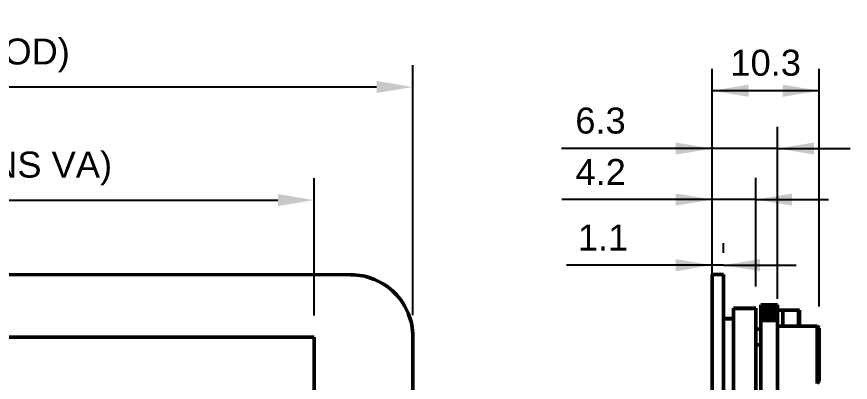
# Model space of a CAD drawing. Header units: millimetres. Extents: x 37 to 347, y 164 to 266.
# Drawn here: x 116.9 to 197.2, y 230.5 to 265.7 of the extents above; entities that cross this region are included whole.
import ezdxf

# ---------------------------------------------------------------- set-up
doc = ezdxf.new("R2010")
doc.units = ezdxf.units.MM
doc.header["$LTSCALE"] = 0.75
doc.layers.add('Visible', color=7, linetype='Continuous', lineweight=50)
doc.layers.add('尺寸标注', color=3, linetype='Continuous', lineweight=25)
doc.styles.get("Standard").update_dxf_attribs({"font": 'arial.ttf'})
doc.dimstyles.new('Dim-ISO-25', dxfattribs={"dimtxt": 3.5, "dimasz": 3.5, "dimexe": 2.1, "dimexo": 2.1, "dimgap": 1.4, "dimtad": 1, "dimzin": 12, "dimdsep": 46, "dimtxsty": 'Standard', "dimcen": 0, "dimazin": 3, "dimtp": 0.1, "dimtm": 0.1, "dimtfac": 0.714286, "dimtmove": 0, "dimatfit": 3, "dimfxl": 1, "dimtzin": 12, "dimarcsym": 0})

# ---------------------------------------------------------------- blocks, each defined once
blk = doc.blocks.new('*D7')
at = {"layer": 'Defpoints', "color": 0, "transparency": 16777216}
for p in [(155.049, 258.893), (62.609, 234.837), (155.049, 234.825)]:
    blk.add_point(p, dxfattribs=at)
at = {"layer": '尺寸标注', "color": 0, "lineweight": -2, "transparency": 16777216}
for p, q in [((62.609, 236.937), (62.609, 260.993)), ((155.049, 236.925), (155.049, 260.993)), ((66.109, 258.893), (151.549, 258.893))]:
    blk.add_line(p, q, dxfattribs=at)
at = {"layer": '尺寸标注', "color": 0, "transparency": 16777216}
for points in [[(66.109, 259.476), (66.109, 258.309), (62.609, 258.893)], [(151.549, 259.476), (151.549, 258.309), (155.049, 258.893)]]:
    blk.add_solid(points, dxfattribs=at)
at = {"layer": '尺寸标注', "color": 0, "transparency": 16777216, "insert": (108.829, 261.932), "char_height": 2.5, "attachment_point": 5, "bg_fill": 2}
blk.add_mtext('92.44(LENS OD)', dxfattribs=at)
blk = doc.blocks.new('*D9')
at = {"layer": 'Defpoints', "color": 0, "transparency": 16777216}
for p in [(145.549, 248.008), (72.109, 234.816), (145.549, 234.806)]:
    blk.add_point(p, dxfattribs=at)
at = {"layer": '尺寸标注', "color": 0, "lineweight": -2, "transparency": 16777216}
for p, q in [((72.109, 236.916), (72.109, 250.108)), ((145.549, 236.906), (145.549, 250.108)), ((75.609, 248.008), (142.049, 248.008))]:
    blk.add_line(p, q, dxfattribs=at)
at = {"layer": '尺寸标注', "color": 0, "transparency": 16777216}
for points in [[(75.609, 248.591), (75.609, 247.424), (72.109, 248.008)], [(142.049, 248.591), (142.049, 247.424), (145.549, 248.008)]]:
    blk.add_solid(points, dxfattribs=at)
at = {"layer": '尺寸标注', "color": 0, "transparency": 16777216, "insert": (108.829, 251.047), "char_height": 2.5, "attachment_point": 5, "bg_fill": 2}
blk.add_mtext('73.44%%P0.15(LENS VA)', dxfattribs=at)
blk = doc.blocks.new('*D75')
at = {"color": 0, "linetype": 'ByBlock', "lineweight": -2}
for p, q in [((183.856, 242.937), (183.856, 243.847)), ((184.956, 242.937), (184.956, 243.847)), ((183.856, 241.747), (169.843, 241.747)), ((184.956, 241.747), (183.856, 241.747)), ((184.956, 241.747), (191.956, 241.747))]:
    blk.add_line(p, q, dxfattribs=at)
at = {"color": 0, "linetype": 'ByBlock'}
for points in [[(183.856, 241.747), (180.356, 242.33), (180.356, 241.163)], [(184.956, 241.747), (188.456, 242.33), (188.456, 241.163)]]:
    blk.add_solid(points, dxfattribs=at)
at = {"layer": 'Defpoints', "color": 0, "linetype": 'ByBlock'}
for p in [(183.856, 240.837), (184.956, 240.837)]:
    blk.add_point(p, dxfattribs=at)
at = {"color": 0, "linetype": 'ByBlock', "lineweight": -2, "insert": (173.35, 244.402), "char_height": 2.5, "attachment_point": 5}
blk.add_mtext('\\A0;1.1', dxfattribs=at)
blk = doc.blocks.new('*D76')
at = {"color": 0, "linetype": 'ByBlock', "lineweight": -2}
for p, q in [((183.856, 239.686), (183.856, 250.157)), ((188.056, 239.698), (188.056, 250.157)), ((183.856, 248.057), (169.386, 248.057)), ((188.056, 248.057), (183.856, 248.057)), ((188.056, 248.057), (195.056, 248.057))]:
    blk.add_line(p, q, dxfattribs=at)
at = {"color": 0, "linetype": 'ByBlock'}
for points in [[(183.856, 248.057), (180.356, 248.64), (180.356, 247.474)], [(188.056, 248.057), (191.556, 248.64), (191.556, 247.474)]]:
    blk.add_solid(points, dxfattribs=at)
at = {"layer": 'Defpoints', "color": 0, "linetype": 'ByBlock'}
for p in [(183.856, 237.586), (188.056, 237.598)]:
    blk.add_point(p, dxfattribs=at)
at = {"color": 0, "linetype": 'ByBlock', "lineweight": -2, "insert": (173.121, 250.712), "char_height": 2.5, "attachment_point": 5}
blk.add_mtext('\\A0;4.2', dxfattribs=at)
blk = doc.blocks.new('*D77')
at = {"color": 0, "linetype": 'ByBlock', "lineweight": -2}
for p, q in [((183.856, 238.516), (183.856, 255.066)), ((190.157, 238.516), (190.157, 255.066)), ((183.856, 252.966), (169.36, 252.966)), ((190.157, 252.966), (183.856, 252.966)), ((190.157, 252.966), (197.157, 252.966))]:
    blk.add_line(p, q, dxfattribs=at)
at = {"color": 0, "linetype": 'ByBlock'}
for points in [[(183.856, 252.966), (180.356, 253.549), (180.356, 252.382)], [(190.157, 252.966), (193.657, 253.549), (193.657, 252.382)]]:
    blk.add_solid(points, dxfattribs=at)
at = {"layer": 'Defpoints', "color": 0, "linetype": 'ByBlock'}
for p in [(183.856, 236.416), (190.157, 236.416)]:
    blk.add_point(p, dxfattribs=at)
at = {"color": 0, "linetype": 'ByBlock', "lineweight": -2, "insert": (173.108, 255.643), "char_height": 2.5, "attachment_point": 5}
blk.add_mtext('\\A0;6.3', dxfattribs=at)
blk = doc.blocks.new('*D78')
at = {"color": 0, "linetype": 'ByBlock', "lineweight": -2}
for p, q in [((183.856, 237.766), (183.856, 260.633)), ((194.157, 237.766), (194.157, 260.633)), ((194.157, 258.533), (183.856, 258.533))]:
    blk.add_line(p, q, dxfattribs=at)
at = {"color": 0, "linetype": 'ByBlock'}
for points in [[(183.856, 258.533), (187.356, 259.117), (187.356, 257.95)], [(194.157, 258.533), (190.657, 259.117), (190.657, 257.95)]]:
    blk.add_solid(points, dxfattribs=at)
at = {"layer": 'Defpoints', "color": 0, "linetype": 'ByBlock'}
for p in [(183.856, 235.666), (194.157, 235.666)]:
    blk.add_point(p, dxfattribs=at)
at = {"color": 0, "linetype": 'ByBlock', "lineweight": -2, "insert": (189.007, 261.211), "char_height": 2.5, "attachment_point": 5}
blk.add_mtext('\\A0;10.3', dxfattribs=at)

msp = doc.modelspace()

# ---------------------------------------------------------------- linework, layer by layer
at = {"layer": 'Visible', "extrusion": (0, 0, -1)}
for p, q in [((149.05, 240.825), (68.61, 240.837)), ((72.109, 234.816), (145.549, 234.806)), ((145.549, 234.806), (145.542, 185.846)), ((155.042, 185.825), (155.049, 234.825))]:
    msp.add_line(p, q, dxfattribs=at)
at = {"layer": 'Visible', "extrusion": (1, -2e-16, 0)}
for p, q in [((183.856, 240.837), (183.856, 240.848)), ((184.956, 240.848), (183.856, 240.848)), ((183.856, 234.836), (183.856, 240.837)), ((184.956, 240.837), (184.956, 240.848)), ((184.956, 240.837), (184.956, 234.836)), ((185.906, 237.598), (185.906, 237.586)), ((185.906, 237.598), (188.056, 237.598)), ((185.906, 237.586), (185.906, 183.086)), ((185.906, 237.586), (188.056, 237.586)), ((188.056, 237.598), (188.056, 237.586)), ((188.056, 237.586), (188.056, 183.086)), ((188.556, 237.916), (188.556, 237.924)), ((188.556, 237.924), (190.157, 237.924)), ((188.556, 237.895), (188.556, 237.916)), ((188.556, 237.916), (190.157, 237.916)), ((188.556, 237.809), (188.556, 237.895)), ((188.556, 237.895), (190.157, 237.895)), ((188.556, 237.67), (188.556, 237.809)), ((188.556, 237.809), (190.157, 237.809)), ((188.556, 237.482), (188.556, 237.67)), ((188.556, 237.67), (190.157, 237.67)), ((190.157, 237.924), (190.157, 237.916)), ((190.157, 237.916), (190.157, 237.895)), ((190.157, 237.895), (190.157, 237.809)), ((190.157, 237.809), (190.157, 237.67)), ((190.157, 237.67), (190.157, 237.482)), ((188.556, 237.254), (188.556, 237.482)), ((188.556, 237.482), (190.157, 237.482)), ((188.556, 236.993), (188.556, 237.254)), ((188.556, 237.254), (190.157, 237.254)), ((188.556, 236.71), (188.556, 236.993)), ((188.556, 236.993), (190.157, 236.993)), ((190.157, 237.482), (190.157, 237.254)), ((190.157, 237.398), (192.257, 237.398)), ((190.157, 237.398), (190.657, 237.398)), ((190.157, 237.254), (190.157, 236.993)), ((190.157, 236.993), (190.157, 236.71)), ((190.657, 237.398), (190.657, 235.866)), ((192.157, 237.398), (192.257, 237.398)), ((192.157, 235.866), (192.157, 237.398)), ((192.257, 235.866), (192.257, 237.398)), ((192.257, 235.866), (192.257, 237.398)), ((184.956, 236.598), (185.906, 236.598)), ((184.956, 236.587), (185.906, 236.587)), ((188.556, 236.416), (188.556, 236.71)), ((188.556, 236.71), (190.157, 236.71)), ((188.556, 184.256), (188.556, 236.416)), ((188.556, 236.416), (190.157, 236.416)), ((190.157, 236.71), (190.157, 236.416)), ((190.157, 236.416), (190.157, 184.256)), ((188.056, 235.598), (188.556, 235.598)), ((188.056, 235.587), (188.556, 235.587)), ((190.157, 235.866), (193.957, 235.866)), ((193.957, 235.866), (193.957, 230.366)), ((194.157, 235.666), (193.957, 235.866)), ((194.157, 235.666), (194.157, 230.566)), ((183.856, 185.836), (183.856, 234.836)), ((184.956, 185.836), (184.956, 234.836)), ((188.056, 234.087), (188.556, 234.087)), ((194.157, 230.566), (193.957, 230.366))]:
    msp.add_line(p, q, dxfattribs=at)
at = {"layer": 'Visible', "extrusion": (0, 0, -1)}
msp.add_arc((-149.049, 234.825), 6, 90.00797, 180.00797, dxfattribs=at)

# ---------------------------------------------------------------- dimensions: what is measured, and where the dimension line sits
at = {"layer": '尺寸标注'}
for base, p1, p2, picture, middle in [((183.856, 258.533), (194.157, 235.666), (183.856, 235.666), '*D78', (189.007, 261.211)), ((183.856, 252.966), (190.157, 236.416), (183.856, 236.416), '*D77', (173.108, 255.643)), ((183.856, 248.057), (188.056, 237.598), (183.856, 237.586), '*D76', (173.121, 250.712)), ((183.856, 241.747), (184.956, 240.837), (183.856, 240.837), '*D75', (173.35, 244.402))]:
    dim = msp.add_linear_dim(base=base, p1=p1, p2=p2, dimstyle='Dim-ISO-25', override={"dimtxt": 2.5, "dimtoh": 1}, dxfattribs=at)
    dim.commit()
    dim.dimension.update_dxf_attribs({"geometry": picture, "text_midpoint": middle})

# ---------------------------------------------------------------- next in the draw order: dimensions: what is measured, and where the dimension line sits
dim = msp.add_linear_dim(base=(155.049, 258.893), p1=(62.609, 234.837), p2=(155.049, 234.825), text='<>(LENS OD)', dimstyle='Dim-ISO-25', override={"dimtxt": 2.5, "dimtmove": 1}, dxfattribs=at)
dim.commit()
dim.dimension.update_dxf_attribs({"geometry": '*D7', "text_midpoint": (108.829, 261.932)})

# ---------------------------------------------------------------- next in the draw order: dimensions: what is measured, and where the dimension line sits
dim = msp.add_linear_dim(base=(145.549, 248.008), p1=(72.109, 234.816), p2=(145.549, 234.806), text='<>%%P0.15(LENS VA)', dimstyle='Dim-ISO-25', override={"dimtxt": 2.5, "dimtmove": 1}, dxfattribs=at)
dim.commit()
dim.dimension.update_dxf_attribs({"geometry": '*D9', "text_midpoint": (108.829, 251.047)})

doc.saveas('drawing.dxf')
